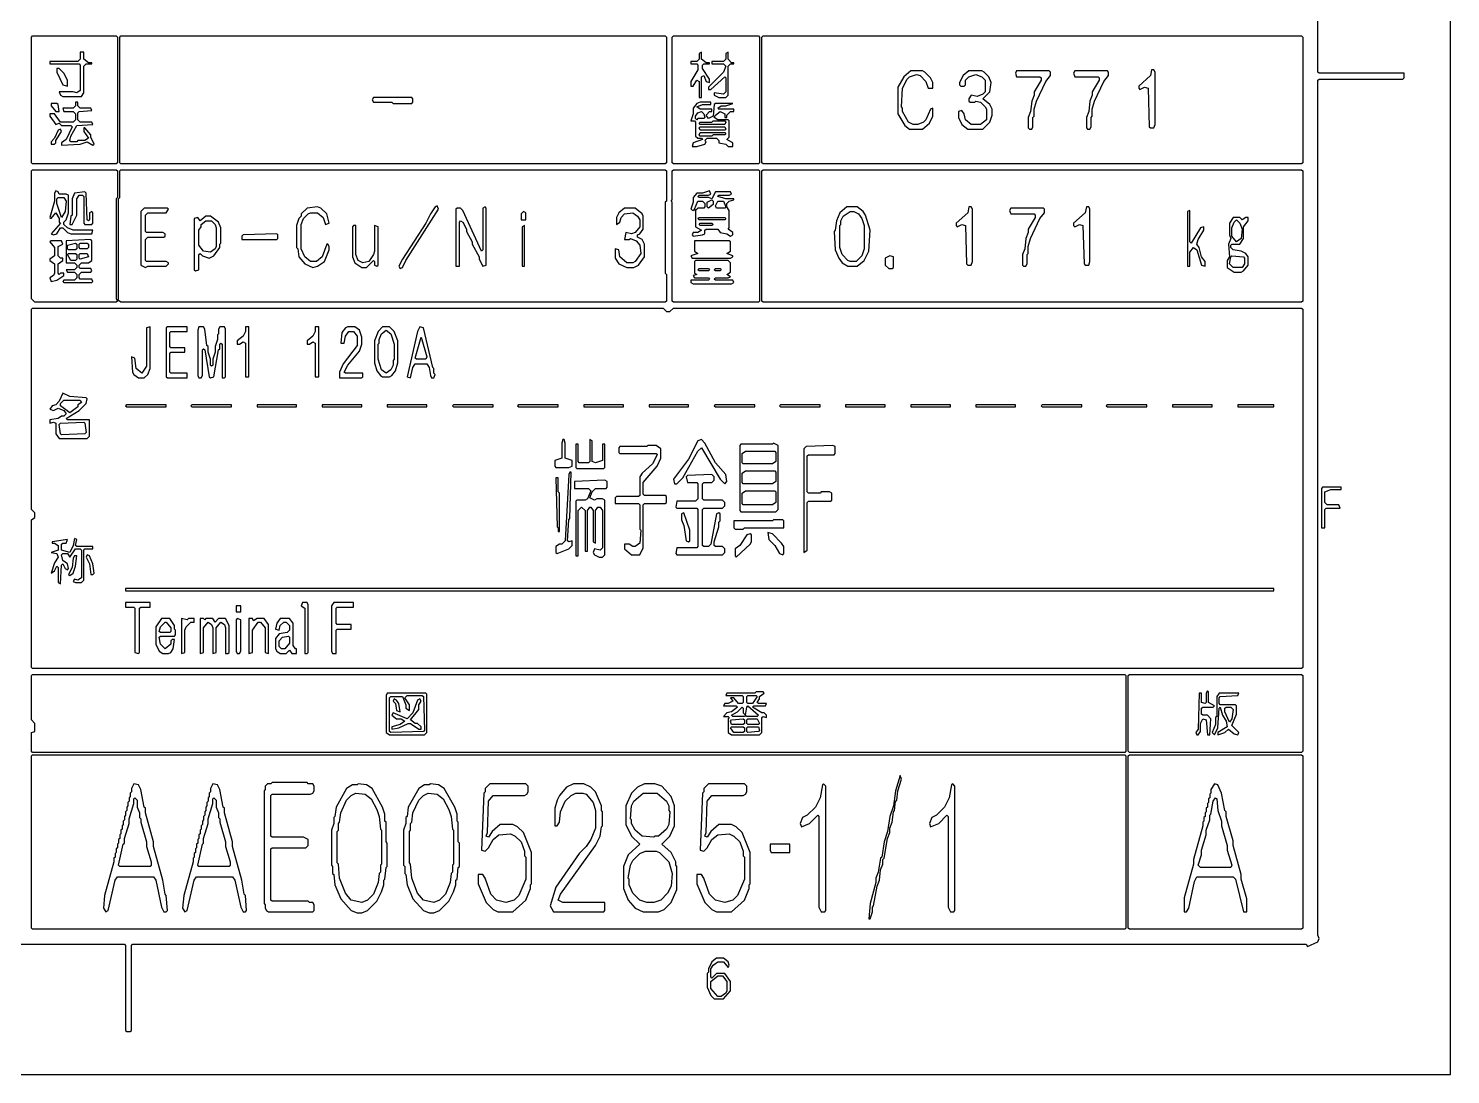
# Model space of a CAD drawing. Header units: millimetres. Extents: x 0 to 421, y 0 to 297.
# Drawn here: x 343 to 420.6, y 0 to 57.1 of the extents above; entities that cross this region are included whole.
import ezdxf

# ---------------------------------------------------------------- set-up
doc = ezdxf.new("R2010")
doc.units = ezdxf.units.MM
doc.layers.add('PAGE', color=8, linetype='Continuous')
doc.layers.add('PDF_TRACE', color=7, linetype='Continuous')

msp = doc.modelspace()

# ---------------------------------------------------------------- linework, layer by layer
at = {"layer": 'PAGE'}
msp.add_lwpolyline([(0, 0), (420.624, 0), (420.624, 296.672), (0, 296.672)], close=True, dxfattribs=at)
at = {"layer": 'PDF_TRACE'}
msp.add_lwpolyline([(320.484, 7.112), (348.234, 7.112), (348.297, 7.049), (348.297, 2.413), (348.361, 2.35), (348.551, 2.35), (348.615, 2.413), (348.615, 7.049), (348.678, 7.112), (412.75, 7.112), (412.813, 6.985), (413.385, 7.239), (413.448, 7.43), (413.385, 7.62), (413.385, 54.293), (413.448, 54.356), (418.02, 54.356), (418.084, 54.42), (418.084, 54.674), (413.448, 54.674), (413.385, 54.737), (413.385, 101.346)], dxfattribs=at)
for points in [[(343.217, 56.706), (347.789, 56.706), (347.853, 56.642), (347.853, 49.784), (347.789, 49.721), (343.217, 49.721), (343.154, 49.784), (343.154, 56.642)], [(347.98, 56.642), (348.043, 56.706), (377.761, 56.706), (377.825, 56.642), (377.825, 49.784), (377.761, 49.721), (348.043, 49.721), (347.98, 49.784)], [(378.206, 56.706), (382.841, 56.706), (382.905, 56.642), (382.905, 49.784), (382.841, 49.721), (378.206, 49.721), (378.142, 49.784), (378.142, 56.642)], [(383.032, 56.642), (383.095, 56.706), (412.496, 56.706), (412.559, 56.642), (412.559, 49.784), (412.496, 49.721), (383.095, 49.721), (383.032, 49.784)], [(346.011, 55.817), (345.821, 55.817), (345.821, 55.436), (345.694, 55.309), (344.17, 55.309), (344.17, 55.182), (345.757, 55.182), (345.821, 55.118), (345.821, 53.721), (345.63, 53.594), (345.44, 53.658), (344.678, 53.658), (344.741, 53.467), (344.868, 53.404), (345.884, 53.404), (346.011, 53.594), (346.011, 55.055), (346.138, 55.182), (346.456, 55.182), (346.456, 55.245), (346.265, 55.245), (346.011, 55.436)], [(379.73, 55.817), (379.603, 55.753), (379.603, 55.436), (379.476, 55.309), (379.158, 55.309), (379.158, 55.182), (379.476, 55.182), (379.539, 55.118), (379.539, 54.864), (379.158, 54.229), (379.158, 53.975), (379.285, 53.975), (379.476, 54.293), (379.603, 54.229), (379.603, 53.34), (379.73, 53.34), (379.73, 54.483), (379.857, 54.547), (379.984, 54.229), (380.174, 54.166), (380.174, 54.356), (379.793, 54.928), (379.793, 55.118), (379.857, 55.182), (380.174, 55.182), (380.174, 55.245), (379.984, 55.245), (379.73, 55.436)], [(381.19, 55.817), (381.063, 55.753), (381.063, 55.436), (380.936, 55.309), (380.301, 55.309), (380.301, 55.182), (380.936, 55.182), (381.063, 55.055), (380.936, 54.737), (380.111, 53.912), (380.111, 53.785), (380.238, 53.785), (381, 54.483), (381.063, 54.42), (381.063, 53.658), (380.936, 53.531), (380.428, 53.594), (380.428, 53.467), (380.682, 53.34), (381.063, 53.34), (381.19, 53.467), (381.19, 55.055), (381.317, 55.182), (381.508, 55.182), (381.508, 55.245), (381.381, 55.245), (381.19, 55.436)], [(344.551, 54.928), (344.551, 54.737), (344.868, 54.039), (345.122, 53.975), (345.122, 54.293), (344.932, 54.674), (344.678, 54.928)], [(391.16, 54.801), (390.779, 54.483), (390.461, 53.912), (390.461, 52.451), (390.842, 51.816), (391.096, 51.626), (391.795, 51.626), (392.176, 51.943), (392.366, 52.324), (392.366, 52.769), (392.239, 52.705), (391.985, 52.134), (391.858, 52.007), (391.541, 51.88), (391.287, 51.88), (391.033, 52.007), (390.715, 52.578), (390.715, 52.769), (390.652, 52.832), (390.715, 53.848), (390.969, 54.356), (391.096, 54.483), (391.477, 54.61), (391.668, 54.547), (391.985, 54.229), (392.112, 53.848), (392.366, 53.848), (392.366, 54.166), (392.239, 54.42), (391.922, 54.737), (391.795, 54.801)], [(394.335, 54.801), (394.017, 54.547), (393.827, 54.166), (393.827, 54.039), (393.89, 53.975), (394.081, 53.975), (394.144, 54.039), (394.144, 54.293), (394.335, 54.483), (394.716, 54.61), (395.033, 54.483), (395.224, 54.293), (395.224, 53.658), (395.097, 53.531), (394.779, 53.404), (394.462, 53.467), (394.335, 53.277), (394.335, 53.15), (394.398, 53.086), (394.652, 53.086), (394.716, 53.15), (394.97, 53.086), (395.224, 52.832), (395.287, 52.705), (395.287, 52.134), (394.97, 51.88), (394.462, 51.88), (394.144, 52.134), (394.081, 52.451), (393.954, 52.642), (393.763, 52.578), (393.763, 52.261), (393.954, 51.88), (394.271, 51.626), (395.097, 51.626), (395.478, 52.007), (395.605, 52.388), (395.605, 52.705), (395.478, 52.959), (395.097, 53.277), (395.478, 53.658), (395.541, 54.166), (395.414, 54.483), (395.16, 54.737), (395.033, 54.801)], [(398.716, 54.801), (396.938, 54.801), (396.875, 54.674), (396.938, 54.483), (398.208, 54.483), (398.272, 54.42), (398.272, 54.293), (397.891, 53.658), (397.891, 53.467), (397.764, 53.15), (397.7, 52.578), (397.573, 52.261), (397.573, 51.689), (397.637, 51.626), (397.764, 51.626), (397.827, 51.753), (397.827, 52.261), (397.891, 52.324), (397.891, 52.705), (398.018, 53.15), (398.526, 54.229), (398.78, 54.547), (398.78, 54.737)], [(401.891, 54.801), (400.113, 54.801), (400.05, 54.674), (400.113, 54.483), (401.383, 54.483), (401.447, 54.42), (401.447, 54.293), (401.066, 53.658), (401.066, 53.467), (400.939, 53.15), (400.875, 52.578), (400.748, 52.261), (400.748, 51.689), (400.812, 51.626), (400.939, 51.626), (401.002, 51.753), (401.002, 52.261), (401.066, 52.324), (401.066, 52.705), (401.193, 53.15), (401.701, 54.229), (401.955, 54.547), (401.955, 54.737)], [(404.304, 54.864), (404.241, 54.547), (403.606, 53.975), (403.606, 53.848), (403.669, 53.785), (403.923, 53.912), (404.114, 53.848), (404.177, 51.753), (404.241, 51.689), (404.431, 51.689), (404.495, 51.88), (404.495, 54.737), (404.431, 54.864)], [(344.17, 52.451), (344.17, 52.324), (344.487, 51.88), (344.678, 51.943), (344.805, 51.816), (345.313, 51.816), (345.376, 51.753), (345.059, 51.054), (344.805, 50.864), (344.805, 50.737), (345.821, 50.8), (346.202, 50.927), (346.519, 50.737), (346.583, 50.8), (346.392, 51.181), (346.392, 51.308), (346.075, 51.689), (346.011, 51.689), (346.011, 51.499), (346.265, 51.118), (346.075, 50.991), (345.694, 50.991), (345.63, 50.927), (345.313, 50.927), (345.249, 50.991), (345.313, 51.245), (345.63, 51.816), (346.519, 51.88), (346.456, 52.007), (345.821, 52.007), (345.694, 52.134), (345.694, 52.515), (345.757, 52.578), (346.456, 52.642), (346.392, 52.769), (345.821, 52.769), (345.694, 52.896), (345.694, 53.086), (345.567, 53.086), (345.567, 52.896), (345.44, 52.769), (344.868, 52.769), (344.932, 52.578), (345.44, 52.578), (345.567, 52.451), (345.567, 52.134), (345.44, 52.007), (344.741, 52.007), (344.424, 52.451)], [(344.233, 53.023), (344.233, 52.896), (344.487, 52.578), (344.678, 52.578), (344.614, 52.959), (344.551, 53.023)], [(361.759, 53.213), (361.823, 53.086), (362.839, 53.086), (362.902, 53.023), (363.918, 53.023), (363.982, 53.086), (363.982, 53.277), (363.918, 53.34), (361.823, 53.34)], [(379.476, 53.023), (379.285, 52.769), (379.285, 52.451), (379.158, 52.07), (379.349, 52.07), (379.412, 52.007), (379.412, 51.245), (379.539, 51.118), (379.73, 51.118), (379.793, 51.054), (379.285, 50.864), (379.222, 50.673), (379.476, 50.673), (379.92, 50.8), (379.984, 50.927), (379.92, 50.991), (380.047, 51.118), (380.555, 51.118), (380.682, 50.991), (380.682, 50.864), (381.063, 50.8), (381.19, 50.673), (381.444, 50.673), (381.444, 50.864), (381.127, 51.054), (381.254, 51.181), (381.254, 52.07), (381.19, 52.134), (380.619, 52.134), (380.428, 52.261), (380.492, 52.388), (380.746, 52.578), (381, 52.451), (381, 52.261), (381.127, 52.261), (381.127, 52.388), (381.317, 52.578), (381.508, 52.578), (381.508, 52.705), (380.682, 52.705), (380.619, 52.769), (380.809, 52.896), (381.063, 52.896), (381.444, 53.023), (380.492, 53.023), (380.428, 52.959), (380.365, 52.324), (380.111, 52.197), (379.984, 52.388), (380.174, 52.578), (380.301, 52.578), (380.301, 52.705), (379.666, 52.705), (379.476, 52.832), (379.793, 52.959), (380.238, 52.959), (380.238, 53.086), (379.666, 53.086)], [(379.412, 52.197), (379.412, 52.324), (379.539, 52.515), (379.73, 52.578), (379.857, 52.451), (379.92, 52.261), (379.857, 52.197), (379.539, 52.197), (379.476, 52.134)], [(379.603, 51.943), (379.666, 52.007), (380.301, 52.007), (380.365, 52.07), (381, 52.07), (381.063, 52.007), (381, 51.88), (379.666, 51.88)], [(344.741, 51.626), (344.614, 51.562), (344.424, 51.118), (344.233, 50.927), (344.233, 50.8), (344.424, 50.8), (344.487, 50.864), (344.487, 50.991), (344.805, 51.499)], [(379.603, 51.689), (379.666, 51.753), (381, 51.753), (381.063, 51.626), (381, 51.562), (379.666, 51.562)], [(379.603, 51.308), (379.666, 51.435), (381, 51.435), (381.063, 51.372), (381, 51.308), (380.365, 51.308), (380.301, 51.245), (379.666, 51.245)], [(343.217, 49.403), (347.789, 49.403), (347.853, 49.34), (347.853, 47.879), (347.789, 47.816), (347.789, 42.355), (347.853, 42.228), (347.789, 42.164), (343.344, 42.164), (343.154, 42.355), (343.154, 49.34)], [(347.98, 49.34), (348.043, 49.403), (377.761, 49.403), (377.825, 49.34), (377.825, 47.689), (377.761, 47.625), (377.761, 43.752), (377.825, 43.688), (377.825, 42.228), (377.761, 42.164), (348.043, 42.164), (347.853, 42.291), (347.916, 42.355), (347.916, 47.816), (347.98, 47.879)], [(378.206, 49.403), (382.841, 49.403), (382.905, 49.34), (382.905, 42.228), (382.841, 42.164), (378.206, 42.164), (378.142, 42.228), (378.142, 47.625), (378.079, 47.689), (378.142, 47.752), (378.142, 49.34)], [(383.032, 49.34), (383.095, 49.403), (412.496, 49.403), (412.559, 49.34), (412.559, 42.228), (412.496, 42.164), (383.095, 42.164), (383.032, 42.228)], [(344.487, 48.26), (344.424, 48.133), (344.424, 47.689), (344.17, 46.8), (344.233, 46.736), (344.487, 47.054), (344.678, 46.736), (344.678, 46.546), (344.741, 46.482), (344.233, 45.911), (344.36, 45.847), (344.551, 45.911), (344.741, 46.228), (344.868, 46.228), (345.122, 45.974), (345.313, 45.911), (346.456, 45.911), (346.519, 46.101), (345.44, 46.101), (345.122, 46.228), (344.932, 46.419), (344.932, 46.546), (345.059, 46.673), (345.186, 47.054), (345.186, 48.006), (345.059, 48.07), (344.678, 48.07), (344.614, 48.197)], [(345.503, 48.133), (345.376, 47.816), (345.376, 46.927), (345.313, 46.863), (345.249, 46.419), (345.376, 46.419), (345.63, 46.927), (345.63, 47.816), (345.757, 48.006), (345.948, 48.006), (346.011, 47.943), (346.011, 46.482), (346.075, 46.419), (346.456, 46.419), (346.519, 46.482), (346.519, 47.054), (346.456, 47.117), (346.329, 47.054), (346.329, 46.673), (346.265, 46.609), (346.202, 46.673), (346.138, 48.133), (346.075, 48.197)], [(379.476, 48.133), (379.285, 47.879), (379.285, 47.625), (379.158, 47.244), (379.285, 47.181), (379.349, 47.244), (379.412, 47.181), (379.412, 46.292), (379.73, 46.101), (379.539, 45.974), (379.285, 45.974), (379.222, 45.847), (379.285, 45.784), (379.793, 45.847), (379.92, 45.911), (379.92, 46.101), (379.984, 46.165), (380.619, 46.165), (380.746, 45.974), (381.127, 45.911), (381.317, 45.784), (381.444, 45.847), (381.444, 45.974), (381.19, 46.165), (381.254, 46.228), (381.254, 47.181), (381.127, 47.371), (381.127, 47.562), (381.254, 47.689), (381.508, 47.752), (381.508, 47.816), (381.063, 47.816), (380.619, 47.943), (380.682, 48.006), (381.254, 48.006), (381.381, 48.07), (381.317, 48.197), (380.492, 48.197), (380.301, 47.816), (380.111, 47.879), (379.603, 47.879), (379.539, 47.943), (379.603, 48.006), (380.111, 48.006), (380.238, 48.07), (380.174, 48.26), (379.793, 48.133)], [(344.614, 47.879), (344.932, 47.879), (345.059, 47.689), (344.995, 47.117), (344.805, 46.8), (344.551, 47.562), (344.551, 47.816)], [(358.775, 47.371), (358.203, 47.308), (357.886, 46.99), (357.886, 46.863), (357.759, 46.736), (357.632, 46.355), (357.632, 45.149), (357.695, 45.085), (357.759, 44.641), (358.076, 44.26), (358.521, 44.069), (358.775, 44.133), (359.156, 44.387), (359.41, 45.022), (359.41, 45.212), (359.346, 45.339), (359.283, 45.339), (359.029, 44.641), (358.711, 44.387), (358.394, 44.387), (358.076, 44.641), (357.886, 45.085), (357.886, 46.419), (358.013, 46.736), (358.267, 46.99), (358.394, 47.054), (358.775, 47.054), (359.092, 46.8), (359.219, 46.419), (359.41, 46.482), (359.283, 46.99), (358.965, 47.308)], [(365.315, 47.435), (365.188, 47.371), (364.934, 46.99), (364.68, 46.482), (363.41, 44.514), (363.22, 44.133), (363.283, 44.006), (363.41, 44.069), (363.601, 44.45), (365.379, 47.244)], [(367.919, 47.371), (367.792, 47.308), (367.792, 45.022), (367.728, 44.958), (366.712, 47.181), (366.585, 47.308), (366.395, 47.308), (366.331, 47.244), (366.331, 44.133), (366.522, 44.133), (366.522, 46.546), (366.585, 46.609), (366.712, 46.546), (366.903, 46.165), (366.903, 46.038), (367.22, 45.466), (367.22, 45.339), (367.601, 44.641), (367.601, 44.514), (367.792, 44.133), (367.982, 44.196), (367.982, 47.308)], [(379.349, 47.244), (379.539, 47.689), (379.793, 47.689), (379.92, 47.562), (379.92, 47.371), (379.857, 47.308), (379.539, 47.308), (379.412, 47.181)], [(380.301, 47.752), (380.365, 47.689), (380.365, 47.498), (380.111, 47.308), (380.047, 47.371), (380.047, 47.625)], [(380.492, 47.435), (380.619, 47.689), (380.936, 47.689), (381.063, 47.371), (381, 47.308), (380.555, 47.308)], [(387.667, 47.371), (387.286, 47.054), (387.096, 46.609), (387.032, 46.101), (386.969, 46.038), (387.032, 45.022), (387.223, 44.577), (387.413, 44.323), (387.731, 44.133), (388.239, 44.133), (388.62, 44.45), (388.874, 44.958), (388.937, 46.101), (388.683, 46.927), (388.556, 47.117), (388.239, 47.371)], [(394.335, 47.371), (394.271, 47.054), (393.636, 46.482), (393.636, 46.355), (393.7, 46.292), (393.954, 46.419), (394.144, 46.355), (394.208, 44.26), (394.271, 44.196), (394.462, 44.196), (394.525, 44.387), (394.525, 47.244), (394.462, 47.371)], [(400.748, 47.371), (400.685, 47.054), (400.05, 46.482), (400.05, 46.355), (400.113, 46.292), (400.367, 46.419), (400.558, 46.355), (400.621, 44.26), (400.685, 44.196), (400.875, 44.196), (400.939, 44.387), (400.939, 47.244), (400.875, 47.371)], [(349.313, 47.308), (349.123, 47.117), (349.123, 44.196), (349.377, 44.069), (349.504, 44.133), (350.52, 44.133), (350.647, 44.26), (350.647, 44.323), (350.52, 44.387), (349.44, 44.387), (349.377, 44.45), (349.377, 45.593), (349.504, 45.72), (350.393, 45.72), (350.456, 45.784), (350.456, 45.911), (350.329, 45.974), (349.44, 45.974), (349.377, 46.038), (349.377, 46.927), (349.504, 47.054), (350.52, 47.054), (350.647, 47.244), (350.583, 47.308)], [(352.933, 46.863), (352.679, 46.863), (352.361, 46.609), (352.234, 46.8), (352.044, 46.736), (352.044, 43.942), (352.107, 43.879), (352.298, 43.942), (352.298, 44.768), (352.361, 44.831), (352.488, 44.704), (352.869, 44.577), (353.123, 44.704), (353.441, 45.149), (353.441, 45.339), (353.504, 45.403), (353.504, 46.228), (353.377, 46.546)], [(352.679, 46.609), (352.996, 46.609), (353.187, 46.419), (353.25, 46.228), (353.25, 45.212), (353.187, 45.085), (352.933, 44.895), (352.552, 44.958), (352.298, 45.276), (352.298, 46.101), (352.425, 46.292), (352.425, 46.419)], [(370.014, 47.117), (369.887, 46.99), (369.887, 46.673), (370.141, 46.673), (370.141, 47.054)], [(375.539, 47.308), (375.221, 47.054), (375.094, 46.8), (375.094, 46.419), (375.285, 46.546), (375.348, 46.8), (375.539, 46.99), (375.983, 47.054), (376.237, 46.863), (376.364, 46.673), (376.364, 46.292), (376.11, 45.974), (375.92, 45.911), (375.602, 45.974), (375.539, 45.593), (375.793, 45.593), (375.856, 45.657), (376.174, 45.53), (376.364, 45.276), (376.428, 44.831), (376.11, 44.387), (375.983, 44.323), (375.666, 44.323), (375.285, 44.641), (375.221, 45.022), (375.031, 45.085), (375.031, 44.577), (375.221, 44.26), (375.666, 44.069), (376.047, 44.069), (376.301, 44.196), (376.618, 44.641), (376.618, 45.339), (376.491, 45.593), (376.237, 45.72), (376.237, 45.847), (376.364, 45.911), (376.555, 46.165), (376.555, 46.863), (376.491, 46.99), (376.11, 47.308)], [(379.539, 46.736), (379.603, 46.8), (381, 46.8), (381.063, 46.736), (381, 46.673), (379.603, 46.673)], [(387.858, 47.117), (388.048, 47.117), (388.302, 46.99), (388.493, 46.736), (388.62, 46.355), (388.62, 45.085), (388.493, 44.704), (388.175, 44.387), (387.858, 44.387), (387.731, 44.45), (387.413, 44.768), (387.286, 45.149), (387.286, 46.355), (387.35, 46.419), (387.35, 46.609), (387.477, 46.863)], [(398.399, 47.308), (396.621, 47.308), (396.557, 47.181), (396.621, 46.99), (397.891, 46.99), (397.954, 46.927), (397.954, 46.8), (397.573, 46.165), (397.573, 45.974), (397.446, 45.657), (397.383, 45.085), (397.256, 44.768), (397.256, 44.196), (397.319, 44.133), (397.446, 44.133), (397.51, 44.26), (397.51, 44.768), (397.573, 44.831), (397.573, 45.212), (397.7, 45.657), (398.208, 46.736), (398.462, 47.054), (398.462, 47.244)], [(406.273, 47.117), (406.273, 44.133), (406.4, 44.133), (406.4, 44.895), (406.59, 45.149), (406.781, 45.022), (407.035, 44.196), (407.225, 44.133), (407.225, 44.387), (407.035, 44.641), (406.908, 45.149), (406.781, 45.339), (406.844, 45.593), (407.162, 46.101), (407.162, 46.292), (406.971, 46.228), (406.463, 45.403), (406.4, 45.466), (406.4, 47.181)], [(408.749, 46.8), (408.559, 46.482), (408.559, 45.847), (408.622, 45.657), (408.495, 45.339), (408.559, 44.641), (408.432, 44.45), (408.432, 44.069), (408.813, 43.815), (409.194, 43.815), (409.321, 43.879), (409.575, 44.196), (409.575, 44.641), (409.448, 44.831), (409.194, 44.958), (408.749, 45.022), (408.622, 45.149), (408.622, 45.276), (408.686, 45.339), (409.13, 45.339), (409.321, 45.657), (409.321, 46.292), (409.575, 46.609), (409.575, 46.8), (409.448, 46.8), (409.257, 46.673), (409.13, 46.8)], [(408.94, 46.673), (409.13, 46.482), (409.257, 46.165), (409.194, 45.657), (408.94, 45.466), (408.686, 45.784), (408.686, 46.228), (408.813, 46.546)], [(356.616, 45.847), (356.552, 45.911), (354.711, 45.847), (354.647, 45.784), (354.647, 45.593), (356.552, 45.593), (356.616, 45.657)], [(360.743, 46.355), (360.68, 46.292), (360.68, 44.641), (360.807, 44.323), (361.188, 44.069), (361.442, 44.069), (361.823, 44.45), (361.886, 44.387), (361.886, 44.196), (362.013, 44.133), (362.077, 44.196), (362.077, 46.292), (361.886, 46.355), (361.886, 44.958), (361.823, 44.768), (361.569, 44.387), (361.251, 44.323), (360.997, 44.45), (360.87, 44.768), (360.87, 46.355)], [(370.078, 46.355), (369.951, 46.292), (369.951, 44.133), (370.078, 44.133)], [(379.603, 46.419), (379.666, 46.482), (380.301, 46.482), (380.365, 46.419), (380.301, 46.355), (379.666, 46.355)], [(344.805, 45.53), (344.233, 45.53), (344.17, 45.466), (344.424, 45.149), (344.424, 44.704), (344.17, 44.514), (344.17, 44.45), (344.424, 44.26), (344.424, 43.752), (344.36, 43.625), (344.17, 43.498), (344.233, 43.307), (344.551, 43.371), (344.932, 43.625), (344.932, 43.752), (344.741, 43.752), (344.678, 43.688), (344.614, 43.752), (344.614, 44.26), (344.868, 44.45), (344.868, 44.577), (344.741, 44.577), (344.614, 44.704), (344.614, 45.212), (344.868, 45.339)], [(346.392, 45.593), (345.059, 45.53), (345.059, 44.323), (345.503, 44.323), (345.63, 44.196), (345.63, 44.069), (345.503, 43.942), (345.059, 43.942), (345.122, 43.815), (345.503, 43.815), (345.63, 43.688), (345.63, 43.498), (345.503, 43.371), (344.932, 43.371), (344.868, 43.307), (344.932, 43.244), (346.456, 43.244), (346.519, 43.307), (346.456, 43.434), (345.821, 43.434), (345.757, 43.498), (345.757, 43.688), (345.884, 43.815), (346.392, 43.815), (346.456, 43.879), (346.392, 44.006), (345.821, 44.006), (345.757, 44.069), (345.757, 44.196), (345.884, 44.323), (346.265, 44.323), (346.456, 44.45), (346.456, 45.53)], [(345.122, 45.276), (345.567, 45.403), (345.63, 45.339), (345.63, 45.085), (345.567, 45.022), (345.186, 45.022), (345.122, 45.085)], [(345.757, 45.339), (345.821, 45.403), (346.202, 45.403), (346.265, 45.339), (346.265, 45.149), (346.202, 45.085), (345.821, 45.085), (345.757, 45.149)], [(379.158, 44.704), (379.222, 44.577), (381.317, 44.577), (381.444, 44.641), (381.444, 44.704), (381.127, 44.831), (381.317, 44.958), (381.317, 45.466), (381.254, 45.53), (379.349, 45.53), (379.349, 44.958), (379.539, 44.831)], [(345.122, 44.768), (345.186, 44.831), (345.567, 44.831), (345.63, 44.768), (345.63, 44.514), (345.567, 44.45), (345.313, 44.45)], [(345.757, 44.768), (345.821, 44.831), (346.202, 44.831), (346.265, 44.641), (345.821, 44.514), (345.757, 44.577)], [(379.349, 44.387), (379.349, 43.752), (379.476, 43.688), (379.285, 43.625), (379.349, 43.498), (380.111, 43.498), (380.174, 43.434), (380.111, 43.371), (379.158, 43.371), (379.158, 43.244), (379.285, 43.18), (381.381, 43.18), (381.508, 43.244), (381.444, 43.371), (380.492, 43.371), (380.428, 43.434), (380.492, 43.498), (381.19, 43.498), (381.317, 43.561), (381.127, 43.688), (381.317, 43.815), (381.317, 44.323), (381.19, 44.45), (379.412, 44.45)], [(390.017, 44.704), (389.763, 44.577), (389.763, 44.196), (389.953, 44.006), (390.144, 44.006), (390.207, 44.069), (390.207, 44.641)], [(408.622, 44.641), (408.686, 44.704), (409.321, 44.641), (409.384, 44.577), (409.384, 44.26), (409.257, 44.069), (408.749, 44.069), (408.559, 44.26)], [(379.539, 43.942), (379.603, 44.006), (380.111, 44.006), (380.174, 43.942), (380.111, 43.879), (379.603, 43.879)], [(380.428, 43.942), (380.492, 44.006), (380.746, 44.006), (380.809, 43.942), (380.746, 43.879), (380.492, 43.879)], [(343.154, 41.783), (343.217, 41.847), (377.634, 41.847), (377.825, 41.656), (378.015, 41.656), (378.206, 41.847), (412.496, 41.847), (412.559, 41.783), (412.559, 22.225), (412.496, 22.162), (343.217, 22.162), (343.154, 22.225), (343.154, 30.29), (343.344, 30.417), (343.344, 30.671), (343.154, 30.861)], [(349.631, 40.831), (349.44, 40.767), (349.44, 38.672), (349.186, 38.291), (348.869, 38.545), (348.805, 39.116), (348.615, 39.18), (348.678, 38.354), (348.742, 38.227), (348.996, 38.037), (349.313, 38.037), (349.504, 38.227), (349.631, 38.545)], [(350.583, 40.831), (350.52, 40.767), (350.52, 38.1), (350.583, 38.037), (351.663, 38.037), (351.663, 38.291), (350.774, 38.291), (350.71, 38.354), (350.71, 39.37), (350.774, 39.434), (351.536, 39.434), (351.536, 39.688), (350.774, 39.688), (350.71, 39.751), (350.71, 40.513), (350.774, 40.577), (351.663, 40.577), (351.663, 40.831)], [(352.298, 40.831), (352.234, 40.64), (352.234, 38.164), (352.298, 38.037), (352.425, 38.037), (352.488, 38.164), (352.488, 39.561), (352.552, 39.624), (352.615, 39.561), (352.869, 38.1), (352.933, 38.037), (353.123, 38.1), (353.377, 39.561), (353.441, 39.624), (353.441, 39.878), (353.504, 39.942), (353.568, 39.878), (353.568, 38.037), (353.695, 38.037), (353.758, 38.1), (353.758, 40.704), (353.695, 40.831), (353.441, 40.831), (353.377, 40.704), (353.377, 40.45), (353.314, 40.386), (353.314, 40.132), (353.187, 39.751), (353.187, 39.434), (353.06, 39.053), (353.06, 38.735), (352.996, 38.672), (352.933, 38.735), (352.933, 39.053), (352.806, 39.434), (352.806, 39.751), (352.742, 39.815), (352.615, 40.704), (352.552, 40.831)], [(354.838, 40.831), (354.838, 40.577), (354.711, 40.323), (354.393, 40.069), (354.393, 39.878), (354.52, 39.878), (354.711, 40.005), (354.838, 39.942), (354.838, 38.1), (355.028, 38.1), (355.028, 40.831)], [(358.648, 40.831), (358.648, 40.577), (358.521, 40.323), (358.203, 40.069), (358.203, 39.878), (358.33, 39.878), (358.521, 40.005), (358.648, 39.942), (358.648, 38.1), (358.838, 38.1), (358.838, 40.831)], [(360.426, 40.831), (360.299, 40.767), (360.108, 40.513), (360.045, 39.942), (360.235, 39.942), (360.299, 40.323), (360.489, 40.577), (360.743, 40.577), (360.934, 40.323), (360.934, 39.815), (360.172, 38.799), (359.981, 38.354), (359.981, 38.037), (361.188, 38.037), (361.251, 38.1), (361.251, 38.291), (360.299, 38.291), (360.235, 38.354), (360.426, 38.735), (361.061, 39.497), (361.188, 39.878), (361.188, 40.259), (361.061, 40.64), (360.807, 40.831)], [(362.331, 40.831), (362.077, 40.577), (361.886, 40.069), (361.886, 38.862), (362.013, 38.418), (362.204, 38.164), (362.331, 38.1), (362.712, 38.1), (362.839, 38.164), (363.029, 38.418), (363.156, 38.862), (363.156, 40.069), (362.966, 40.577), (362.712, 40.831)], [(362.521, 40.64), (362.775, 40.45), (362.966, 39.878), (362.966, 39.053), (362.902, 38.989), (362.902, 38.735), (362.775, 38.481), (362.521, 38.291), (362.267, 38.481), (362.077, 39.053), (362.077, 39.878), (362.14, 39.942), (362.14, 40.132), (362.267, 40.45)], [(364.363, 40.831), (364.236, 40.577), (363.664, 38.1), (363.855, 38.037), (363.982, 38.608), (364.109, 38.799), (364.744, 38.799), (364.871, 38.608), (364.934, 38.164), (364.998, 38.037), (365.125, 38.037), (365.188, 38.227), (365.125, 38.291), (365.125, 38.545), (365.061, 38.608), (364.553, 40.767)], [(364.426, 40.259), (364.744, 39.18), (364.68, 39.053), (364.172, 39.053), (364.109, 39.116)], [(344.868, 37.211), (344.678, 36.767), (344.487, 36.576), (344.297, 36.513), (344.17, 36.322), (344.36, 36.259), (344.614, 36.386), (344.932, 36.259), (345.059, 36.068), (344.932, 35.941), (344.805, 35.941), (344.614, 35.814), (344.17, 35.751), (344.17, 35.56), (344.36, 35.624), (344.487, 35.56), (344.487, 34.989), (344.678, 34.735), (346.202, 34.735), (346.329, 34.862), (346.329, 35.751), (345.122, 35.751), (345.059, 35.814), (345.757, 36.259), (346.138, 36.64), (346.202, 36.894), (346.138, 36.957), (345.249, 37.021)], [(344.741, 36.513), (344.741, 36.64), (344.932, 36.83), (345.821, 36.83), (345.884, 36.703), (345.694, 36.576), (345.694, 36.449), (345.249, 36.132)], [(348.297, 36.513), (348.361, 36.449), (350.52, 36.449), (350.52, 36.576), (348.361, 36.576)], [(351.853, 36.513), (351.917, 36.449), (354.076, 36.449), (354.076, 36.576), (351.917, 36.576)], [(355.473, 36.576), (355.473, 36.449), (357.632, 36.449), (357.632, 36.576)], [(359.029, 36.576), (359.029, 36.449), (361.188, 36.449), (361.188, 36.576)], [(362.585, 36.576), (362.585, 36.449), (364.744, 36.449), (364.744, 36.576)], [(366.141, 36.513), (366.204, 36.449), (368.363, 36.449), (368.363, 36.576), (366.204, 36.576)], [(369.697, 36.513), (369.76, 36.449), (371.919, 36.449), (371.919, 36.576), (369.76, 36.576)], [(373.316, 36.576), (373.316, 36.449), (375.475, 36.449), (375.475, 36.576)], [(376.872, 36.576), (376.872, 36.449), (379.031, 36.449), (379.031, 36.576)], [(380.428, 36.513), (380.492, 36.449), (382.651, 36.449), (382.651, 36.576), (380.492, 36.576)], [(383.984, 36.513), (384.048, 36.449), (386.207, 36.449), (386.207, 36.576), (384.048, 36.576)], [(387.604, 36.576), (387.604, 36.449), (389.763, 36.449), (389.763, 36.576)], [(391.16, 36.576), (391.16, 36.449), (393.319, 36.449), (393.319, 36.576)], [(394.716, 36.576), (394.716, 36.449), (396.875, 36.449), (396.875, 36.576)], [(398.272, 36.513), (398.335, 36.449), (400.494, 36.449), (400.494, 36.576), (398.335, 36.576)], [(401.828, 36.513), (401.891, 36.449), (404.05, 36.449), (404.05, 36.576), (401.891, 36.576)], [(405.447, 36.576), (405.447, 36.449), (407.606, 36.449), (407.606, 36.576)], [(409.003, 36.576), (409.003, 36.449), (410.972, 36.449), (410.972, 36.576)], [(344.678, 35.497), (344.741, 35.56), (346.011, 35.624), (346.075, 35.56), (346.138, 35.052), (346.075, 34.989), (344.805, 34.925), (344.741, 34.989)], [(372.237, 34.671), (372.173, 34.671), (372.11, 34.481), (372.11, 33.655), (371.729, 33.528), (371.729, 33.211), (371.792, 33.147), (372.491, 33.147), (372.681, 33.211), (372.681, 33.528), (372.3, 33.655), (372.3, 34.481)], [(372.872, 34.417), (372.872, 33.147), (372.935, 33.084), (374.396, 33.084), (374.459, 33.147), (374.459, 34.417), (374.332, 34.417), (374.332, 33.528), (373.951, 33.401), (373.761, 33.465), (373.761, 34.608), (373.634, 34.671), (373.634, 33.465), (373.57, 33.401), (373.062, 33.401), (372.999, 33.465), (372.999, 34.417)], [(377.253, 34.354), (376.809, 34.354), (376.745, 34.29), (375.285, 34.29), (375.221, 34.227), (375.221, 33.973), (375.285, 33.909), (377.253, 33.909), (377.317, 33.846), (377.063, 33.338), (376.491, 32.83), (376.364, 32.639), (376.364, 31.623), (376.301, 31.56), (375.094, 31.56), (375.031, 31.496), (375.031, 31.179), (376.301, 31.179), (376.364, 31.115), (376.364, 29.782), (376.428, 29.718), (376.364, 29.02), (376.11, 28.829), (375.983, 28.829), (375.793, 28.956), (375.539, 28.956), (375.539, 28.702), (375.92, 28.385), (376.364, 28.385), (376.555, 28.766), (376.555, 31.115), (376.618, 31.179), (377.761, 31.179), (377.825, 31.242), (377.825, 31.56), (377.761, 31.623), (376.618, 31.623), (376.555, 31.687), (376.555, 32.322), (377.317, 33.211), (377.507, 33.655), (377.507, 34.163)], [(378.206, 32.512), (378.269, 32.258), (378.396, 32.258), (378.714, 32.576), (379.539, 34.036), (379.73, 34.227), (380.746, 32.512), (381, 32.258), (381.127, 32.385), (381.063, 32.766), (380.492, 33.401), (379.92, 34.481), (379.73, 34.671), (379.539, 34.608), (379.031, 33.592)], [(383.667, 34.481), (383.603, 34.417), (381.889, 34.417), (381.825, 34.354), (381.825, 30.798), (381.889, 30.734), (383.794, 30.734), (383.921, 30.861), (383.921, 34.354)], [(386.905, 34.354), (385.445, 34.29), (385.318, 34.163), (385.318, 28.512), (385.508, 28.639), (385.508, 31.242), (385.572, 31.306), (386.778, 31.306), (386.842, 31.369), (386.842, 31.75), (386.715, 31.814), (386.27, 31.814), (386.207, 31.75), (385.572, 31.75), (385.508, 31.814), (385.508, 33.782), (385.572, 33.846), (386.969, 33.846), (387.032, 33.909), (387.032, 34.29)], [(381.952, 33.909), (382.143, 34.036), (383.73, 34.036), (383.794, 33.973), (383.794, 33.465), (383.603, 33.338), (382.016, 33.338), (381.952, 33.401)], [(372.618, 32.893), (372.554, 32.893), (372.491, 32.766), (372.3, 29.147), (372.11, 28.956), (371.983, 28.956), (371.792, 28.829), (371.792, 28.512), (371.856, 28.448), (372.491, 28.702), (372.681, 28.893), (372.681, 29.147), (372.491, 29.083), (372.427, 29.147), (372.491, 30.29), (372.554, 30.353)], [(378.968, 32.703), (378.904, 32.639), (378.968, 32.322), (379.476, 32.322), (379.539, 32.258), (379.539, 31.433), (379.412, 31.306), (378.396, 31.306), (378.333, 30.988), (378.396, 30.925), (379.476, 30.925), (379.539, 30.861), (379.539, 28.829), (379.476, 28.766), (378.396, 28.766), (378.333, 28.448), (378.396, 28.385), (380.873, 28.385), (381, 28.512), (381, 28.702), (380.873, 28.829), (380.492, 28.829), (380.428, 28.893), (380.428, 29.083), (380.682, 29.909), (380.682, 30.163), (380.746, 30.226), (380.746, 30.607), (380.682, 30.671), (380.555, 30.607), (380.238, 28.956), (380.111, 28.829), (379.857, 28.829), (379.793, 28.893), (379.793, 30.861), (379.857, 30.925), (380.873, 30.925), (381, 31.052), (381, 31.242), (380.873, 31.369), (379.857, 31.369), (379.793, 31.433), (379.793, 32.258), (379.857, 32.322), (380.301, 32.322), (380.428, 32.449), (380.428, 32.639), (380.301, 32.766)], [(381.952, 32.83), (382.143, 32.957), (383.73, 32.957), (383.794, 32.893), (383.794, 32.385), (383.603, 32.258), (382.016, 32.258), (381.952, 32.322)], [(371.792, 32.576), (371.856, 29.909), (371.919, 29.845), (371.919, 29.655), (371.983, 29.655), (371.983, 31.75), (371.919, 31.814), (371.919, 32.576)], [(374.459, 32.449), (372.808, 32.385), (372.808, 32.004), (373.57, 32.004), (373.697, 31.877), (373.507, 31.433), (373.38, 31.369), (372.935, 31.369), (372.872, 31.306), (372.872, 28.321), (372.999, 28.321), (372.999, 30.798), (373.189, 30.988), (373.38, 30.798), (373.38, 28.575), (373.507, 28.575), (373.507, 30.798), (373.634, 30.988), (373.697, 30.988), (373.824, 30.798), (373.824, 29.083), (373.951, 29.02), (373.951, 30.798), (374.078, 30.988), (374.205, 30.988), (374.332, 30.798), (374.332, 28.766), (374.205, 28.639), (373.888, 28.702), (373.824, 28.512), (373.888, 28.385), (374.142, 28.258), (374.332, 28.258), (374.459, 28.385), (374.459, 31.369), (374.332, 31.433), (374.015, 31.433), (373.888, 31.369), (373.634, 31.496), (373.761, 31.814), (373.951, 32.004), (374.523, 32.004), (374.586, 32.068), (374.586, 32.385)], [(381.952, 31.75), (382.143, 31.877), (383.73, 31.877), (383.794, 31.814), (383.794, 31.242), (383.603, 31.115), (382.016, 31.115), (381.952, 31.179)], [(414.655, 32.068), (413.639, 32.068), (413.575, 32.004), (413.575, 29.845), (413.766, 29.845), (413.766, 30.861), (413.829, 30.925), (414.591, 30.925), (414.528, 31.115), (413.893, 31.115), (413.766, 31.242), (413.766, 31.814), (414.083, 31.941), (414.655, 31.941)], [(378.65, 30.607), (378.65, 30.29), (378.777, 29.972), (378.904, 29.147), (379.031, 29.083), (379.095, 29.147), (379.095, 29.718), (378.777, 30.671)], [(384.238, 30.226), (384.175, 30.29), (383.667, 30.29), (383.603, 30.226), (381.508, 30.226), (381.508, 29.845), (381.571, 29.782), (382.016, 29.782), (382.079, 29.845), (384.238, 29.845)], [(382.397, 29.528), (382.206, 29.464), (381.825, 28.893), (381.571, 28.702), (381.571, 28.321), (381.635, 28.258), (382.397, 28.956), (382.46, 29.083), (382.46, 29.464)], [(383.349, 29.591), (383.413, 29.21), (383.73, 28.893), (383.984, 28.448), (384.175, 28.385), (384.238, 28.448), (384.238, 28.829), (384.111, 29.02), (383.603, 29.528)], [(346.519, 28.829), (345.63, 28.829), (345.567, 28.893), (345.63, 29.21), (345.503, 29.274), (345.44, 28.893), (345.249, 28.512), (344.805, 28.639), (344.805, 28.956), (344.868, 29.02), (345.059, 29.02), (345.122, 29.21), (344.297, 29.083), (344.297, 29.02), (344.424, 29.02), (344.614, 28.893), (344.614, 28.639), (344.233, 28.512), (344.551, 28.448), (344.614, 28.258), (344.424, 27.94), (344.233, 27.369), (344.424, 27.496), (344.551, 27.75), (344.614, 27.686), (344.614, 26.861), (344.741, 26.797), (344.805, 27.813), (344.868, 27.877), (344.995, 27.623), (345.122, 27.559), (345.186, 27.623), (345.122, 27.877), (344.868, 28.067), (344.805, 28.385), (344.868, 28.448), (345.122, 28.448), (345.249, 28.258), (345.567, 28.702), (345.821, 28.702), (345.884, 28.639), (345.884, 27.115), (345.694, 26.988), (345.503, 27.051), (345.44, 26.924), (345.567, 26.861), (345.884, 26.861), (346.011, 26.988), (346.011, 28.639), (346.075, 28.702), (346.519, 28.702)], [(345.63, 28.321), (345.503, 28.321), (345.44, 28.194), (345.376, 27.686), (345.186, 27.305), (345.249, 27.242), (345.44, 27.369), (345.567, 27.75)], [(346.202, 28.385), (346.138, 28.258), (346.329, 27.877), (346.392, 27.305), (346.519, 27.305), (346.583, 27.369), (346.519, 27.877), (346.329, 28.321)], [(348.297, 26.543), (348.297, 26.416), (410.972, 26.416), (410.972, 26.543)], [(348.297, 25.781), (348.297, 25.527), (348.742, 25.527), (348.805, 25.464), (348.805, 23.051), (348.996, 22.987), (349.059, 23.051), (349.059, 25.464), (349.123, 25.527), (349.631, 25.527), (349.631, 25.781)], [(357.949, 25.781), (357.886, 25.591), (358.076, 25.464), (358.076, 22.987), (358.203, 22.987), (358.267, 23.051), (358.267, 25.654), (358.203, 25.781)], [(360.743, 25.781), (359.664, 25.781), (359.537, 25.591), (359.537, 23.114), (359.6, 22.987), (359.791, 22.987), (359.791, 24.257), (359.854, 24.321), (360.616, 24.321), (360.616, 24.575), (359.854, 24.575), (359.791, 24.638), (359.791, 25.464), (359.854, 25.527), (360.743, 25.527)], [(350.266, 24.892), (349.948, 24.448), (349.948, 23.495), (350.139, 23.114), (350.329, 22.987), (350.647, 22.987), (350.774, 23.051), (350.901, 23.241), (350.964, 23.749), (350.837, 23.749), (350.774, 23.686), (350.774, 23.495), (350.456, 23.241), (350.202, 23.495), (350.139, 23.876), (350.202, 23.94), (350.964, 23.94), (351.028, 24.003), (351.028, 24.257), (350.964, 24.321), (350.964, 24.511), (350.71, 24.892)], [(352.044, 24.892), (351.726, 24.892), (351.663, 24.829), (351.345, 24.892), (351.345, 22.987), (351.536, 23.051), (351.536, 24.257), (351.599, 24.448), (351.853, 24.702), (352.044, 24.702)], [(352.361, 24.892), (352.361, 22.987), (352.552, 23.051), (352.552, 24.384), (352.806, 24.702), (352.996, 24.575), (353.06, 24.384), (353.06, 22.987), (353.25, 23.051), (353.25, 24.384), (353.504, 24.702), (353.695, 24.575), (353.758, 24.384), (353.758, 22.987), (353.885, 22.987), (353.949, 23.051), (353.949, 24.511), (353.758, 24.892), (353.377, 24.892), (353.187, 24.702), (353.06, 24.892), (352.679, 24.892), (352.615, 24.829), (352.552, 24.892)], [(354.33, 25.591), (354.33, 25.273), (354.584, 25.273), (354.584, 25.591)], [(354.393, 24.892), (354.33, 24.829), (354.33, 23.114), (354.393, 22.987), (354.52, 22.987), (354.584, 23.114), (354.584, 24.829)], [(355.028, 24.892), (355.028, 22.987), (355.219, 23.051), (355.219, 24.257), (355.536, 24.702), (355.663, 24.702), (355.917, 24.384), (355.917, 23.051), (356.108, 22.987), (356.108, 24.575), (355.854, 24.892), (355.473, 24.892), (355.282, 24.765), (355.219, 24.892)], [(356.743, 24.892), (356.552, 24.638), (356.489, 24.321), (356.679, 24.257), (356.743, 24.511), (356.933, 24.702), (357.06, 24.702), (357.251, 24.511), (357.251, 24.257), (357.124, 24.13), (356.679, 24.067), (356.489, 23.813), (356.489, 23.241), (356.552, 23.114), (356.743, 22.987), (357.06, 22.987), (357.251, 23.178), (357.378, 22.987), (357.632, 22.987), (357.632, 23.241), (357.568, 23.241), (357.441, 23.432), (357.441, 24.638), (357.251, 24.892)], [(350.456, 24.702), (350.52, 24.702), (350.774, 24.384), (350.774, 24.194), (350.71, 24.13), (350.202, 24.13), (350.139, 24.194), (350.202, 24.448)], [(357.187, 23.94), (357.251, 23.876), (357.251, 23.559), (356.997, 23.241), (356.806, 23.241), (356.679, 23.368), (356.679, 23.686), (356.87, 23.876)], [(343.154, 21.781), (343.217, 21.844), (402.844, 21.844), (402.907, 21.781), (402.907, 17.653), (402.844, 17.59), (343.217, 17.59), (343.154, 17.653), (343.154, 18.669), (343.344, 18.733), (343.344, 19.177), (343.154, 19.368)], [(403.034, 21.781), (403.098, 21.844), (412.496, 21.844), (412.559, 21.781), (412.559, 17.653), (412.496, 17.59), (403.098, 17.59), (403.034, 17.653)], [(362.585, 20.828), (362.521, 20.701), (362.521, 18.669), (362.712, 18.542), (364.617, 18.542), (364.744, 18.669), (364.744, 20.765), (364.68, 20.828)], [(364.49, 20.701), (364.553, 20.638), (364.617, 18.796), (364.553, 18.733), (362.775, 18.669), (362.712, 18.733), (362.712, 20.574), (362.775, 20.638), (363.41, 20.638), (363.601, 20.193), (363.601, 20.003), (363.791, 19.876), (363.791, 20.193), (363.537, 20.574), (363.664, 20.701)], [(364.363, 20.511), (364.236, 20.447), (363.982, 19.749), (363.664, 19.431), (362.902, 19.749), (362.839, 19.622), (363.093, 19.431), (363.347, 19.431), (363.537, 19.304), (363.283, 19.114), (362.839, 18.987), (362.839, 18.86), (363.22, 18.923), (363.728, 19.177), (363.855, 19.177), (364.299, 18.86), (364.426, 18.86), (364.426, 18.987), (364.236, 19.177), (364.109, 19.177), (363.855, 19.368), (364.299, 19.939), (364.299, 20.193), (364.426, 20.384)], [(362.966, 20.511), (362.902, 20.384), (363.029, 20.257), (363.093, 19.876), (363.283, 19.812), (363.22, 20.257), (363.093, 20.447)], [(383.095, 20.892), (382.714, 20.892), (382.651, 20.828), (381.127, 20.828), (381.063, 20.701), (381.952, 20.701), (382.016, 20.638), (382.016, 20.32), (381.952, 20.257), (381.762, 20.257), (381.508, 20.574), (381.317, 20.574), (381.444, 20.384), (381.19, 20.257), (381, 20.257), (380.936, 20.13), (381.635, 20.13), (381.698, 20.066), (381.381, 19.812), (381.127, 19.749), (380.936, 19.558), (381.19, 19.558), (381.254, 19.495), (381.19, 19.431), (381.19, 18.669), (381.381, 18.542), (382.905, 18.542), (383.032, 18.669), (383.032, 19.495), (383.095, 19.558), (383.286, 19.495), (383.286, 19.622), (383.159, 19.749), (383.032, 19.749), (382.524, 20.066), (382.587, 20.13), (383.222, 20.13), (383.286, 20.257), (382.841, 20.257), (382.778, 20.32), (382.905, 20.511), (382.905, 20.638), (383.159, 20.828)], [(382.206, 20.32), (382.206, 20.638), (382.27, 20.701), (382.714, 20.701), (382.778, 20.638), (382.524, 20.257), (382.27, 20.257)], [(407.352, 20.955), (407.289, 20.828), (407.289, 20.32), (407.225, 20.257), (407.035, 20.32), (407.035, 20.828), (406.908, 20.828), (406.844, 18.86), (406.717, 18.669), (406.781, 18.542), (406.844, 18.542), (406.971, 18.733), (406.971, 19.177), (407.098, 19.431), (407.289, 19.368), (407.352, 18.542), (407.479, 18.542), (407.543, 19.431), (407.352, 19.622), (407.098, 19.622), (407.035, 19.685), (407.035, 20.003), (407.098, 20.066), (407.67, 20.066), (407.733, 20.13), (407.416, 20.32), (407.416, 20.892)], [(407.987, 20.828), (407.86, 20.638), (407.86, 19.558), (407.797, 19.495), (407.797, 19.114), (407.606, 18.669), (407.733, 18.542), (407.924, 18.923), (407.987, 20.003), (408.051, 20.066), (408.178, 19.622), (408.368, 19.304), (408.432, 18.987), (407.924, 18.669), (407.924, 18.542), (408.305, 18.669), (408.495, 18.86), (408.813, 18.606), (409.003, 18.542), (409.067, 18.669), (408.686, 19.05), (408.94, 19.685), (408.94, 20.13), (408.876, 20.193), (408.051, 20.193), (407.987, 20.257), (407.987, 20.574), (408.051, 20.638), (409.003, 20.701), (409.067, 20.828)], [(381.317, 19.304), (381.381, 19.368), (382.016, 19.431), (382.079, 19.368), (382.079, 19.177), (382.016, 19.114), (381.381, 19.114)], [(382.143, 19.622), (382.079, 19.558), (381.444, 19.558), (381.381, 19.622), (381.698, 19.812), (381.952, 20.066), (382.016, 20.003), (382.016, 19.749)], [(382.206, 20.066), (382.27, 20.13), (382.841, 19.622), (382.778, 19.558), (382.206, 19.558), (382.143, 19.622)], [(382.206, 19.368), (382.27, 19.431), (382.778, 19.431), (382.905, 19.177), (382.841, 19.114), (382.27, 19.114), (382.206, 19.177)], [(408.368, 20.066), (408.622, 20.066), (408.749, 19.939), (408.686, 19.431), (408.559, 19.241), (408.305, 19.812), (408.305, 20.003)], [(381.317, 18.923), (381.381, 18.987), (382.016, 18.987), (382.079, 18.923), (382.079, 18.733), (382.016, 18.669), (381.508, 18.669)], [(382.206, 18.923), (382.27, 18.987), (382.841, 18.987), (382.905, 18.796), (382.841, 18.733), (382.27, 18.669), (382.206, 18.733)], [(343.154, 17.399), (343.217, 17.463), (402.844, 17.463), (402.907, 17.399), (402.907, 8.001), (402.844, 7.938), (343.217, 7.938), (343.154, 8.001)], [(403.034, 17.399), (403.098, 17.463), (412.496, 17.463), (412.559, 17.399), (412.559, 8.001), (412.496, 7.938), (403.098, 7.938), (403.034, 8.001)], [(390.588, 16.32), (390.334, 15.494), (390.207, 14.669), (390.017, 14.097), (389.89, 13.272), (389.699, 12.7), (389.572, 11.875), (389.509, 11.811), (389.382, 11.049), (389.255, 10.732), (389.255, 10.478), (388.937, 9.335), (388.874, 8.509), (388.937, 8.509), (389.064, 8.89), (389.064, 9.144), (389.128, 9.208), (389.318, 10.287), (389.445, 10.605), (389.509, 11.176), (389.636, 11.494), (389.636, 11.748), (389.699, 11.811), (389.89, 12.891), (390.017, 13.208), (390.017, 13.462), (390.144, 13.78), (390.207, 14.351), (390.271, 14.415), (390.334, 14.923), (390.398, 14.986), (390.461, 15.494), (390.652, 16.129)], [(348.742, 15.875), (348.615, 15.621), (348.615, 15.431), (348.551, 15.367), (348.551, 15.177), (348.488, 15.113), (348.488, 14.923), (348.424, 14.859), (348.424, 14.669), (348.361, 14.605), (348.361, 14.415), (348.297, 14.351), (348.297, 14.161), (348.234, 14.097), (348.234, 13.907), (348.17, 13.843), (348.17, 13.653), (348.107, 13.589), (348.107, 13.399), (348.043, 13.335), (348.043, 13.145), (347.98, 13.081), (347.98, 12.891), (347.916, 12.827), (347.916, 12.637), (347.853, 12.573), (347.853, 12.383), (347.789, 12.319), (347.789, 12.129), (347.726, 12.065), (347.726, 11.875), (347.662, 11.811), (347.662, 11.621), (347.154, 9.779), (347.091, 9.081), (347.218, 8.89), (347.345, 8.954), (347.726, 10.605), (347.853, 10.795), (349.821, 10.795), (349.948, 10.605), (350.266, 9.144), (350.393, 8.89), (350.52, 8.89), (350.583, 8.954), (350.52, 9.779), (350.456, 9.843), (350.329, 10.605), (349.821, 12.446), (349.821, 12.7), (349.377, 14.288), (349.377, 14.542), (349.313, 14.605), (349.123, 15.558), (348.996, 15.812)], [(353.06, 15.875), (352.933, 15.621), (352.933, 15.431), (352.869, 15.367), (352.869, 15.177), (352.806, 15.113), (352.806, 14.923), (352.742, 14.859), (352.742, 14.669), (352.679, 14.605), (352.679, 14.415), (352.615, 14.351), (352.615, 14.161), (352.552, 14.097), (352.552, 13.907), (352.488, 13.843), (352.488, 13.653), (352.425, 13.589), (352.425, 13.399), (352.361, 13.335), (352.361, 13.145), (352.298, 13.081), (352.298, 12.891), (352.234, 12.827), (352.234, 12.637), (352.171, 12.573), (352.171, 12.383), (352.107, 12.319), (352.107, 12.129), (352.044, 12.065), (352.044, 11.875), (351.98, 11.811), (351.98, 11.621), (351.472, 9.779), (351.409, 9.081), (351.536, 8.89), (351.663, 8.954), (352.044, 10.605), (352.171, 10.795), (354.139, 10.795), (354.266, 10.605), (354.584, 9.144), (354.711, 8.89), (354.838, 8.89), (354.901, 8.954), (354.838, 9.779), (354.774, 9.843), (354.647, 10.605), (354.139, 12.446), (354.139, 12.7), (353.695, 14.288), (353.695, 14.542), (353.631, 14.605), (353.441, 15.558), (353.314, 15.812)], [(356.044, 15.875), (355.917, 15.748), (355.917, 15.558), (355.854, 15.494), (355.854, 9.335), (355.917, 9.271), (355.917, 9.081), (355.981, 8.954), (356.108, 8.89), (358.521, 8.89), (358.584, 8.954), (358.584, 9.271), (358.521, 9.398), (358.33, 9.398), (358.267, 9.462), (356.298, 9.462), (356.235, 9.525), (356.235, 12.319), (356.298, 12.383), (358.14, 12.383), (358.267, 12.51), (358.267, 12.827), (358.013, 12.954), (356.298, 12.954), (356.235, 13.018), (356.235, 15.24), (356.298, 15.304), (358.394, 15.304), (358.521, 15.367), (358.584, 15.494), (358.584, 15.748), (358.521, 15.875), (358.267, 15.875), (358.203, 15.939), (356.298, 15.939), (356.235, 15.875)], [(360.997, 15.875), (360.934, 15.812), (360.68, 15.812), (360.362, 15.621), (359.791, 14.605), (359.727, 14.097), (359.664, 14.034), (359.664, 13.716), (359.537, 13.335), (359.537, 11.43), (359.6, 11.367), (359.6, 10.986), (359.664, 10.922), (359.727, 10.351), (360.045, 9.589), (360.616, 8.954), (360.934, 8.827), (361.188, 8.827), (361.505, 8.954), (362.013, 9.462), (362.267, 9.97), (362.394, 10.351), (362.394, 10.605), (362.458, 10.668), (362.521, 11.303), (362.585, 11.367), (362.585, 12.637), (362.521, 12.7), (362.521, 13.78), (362.458, 13.843), (362.458, 14.224), (362.331, 14.605), (361.759, 15.621), (361.442, 15.812)], [(364.934, 15.875), (364.871, 15.812), (364.617, 15.812), (364.299, 15.621), (363.728, 14.605), (363.664, 14.097), (363.601, 14.034), (363.601, 13.716), (363.474, 13.335), (363.474, 11.43), (363.537, 11.367), (363.537, 10.986), (363.601, 10.922), (363.664, 10.351), (363.982, 9.589), (364.553, 8.954), (364.871, 8.827), (365.125, 8.827), (365.442, 8.954), (365.95, 9.462), (366.204, 9.97), (366.331, 10.351), (366.331, 10.605), (366.395, 10.668), (366.458, 11.303), (366.522, 11.367), (366.522, 12.637), (366.458, 12.7), (366.458, 13.78), (366.395, 13.843), (366.395, 14.224), (366.268, 14.605), (365.696, 15.621), (365.379, 15.812)], [(368.173, 15.875), (367.919, 15.621), (367.919, 15.431), (367.855, 15.367), (367.728, 12.256), (367.919, 12.192), (368.109, 12.383), (368.363, 12.827), (368.681, 13.081), (369.316, 13.145), (369.57, 13.018), (369.887, 12.7), (370.078, 12.192), (370.078, 11.938), (370.141, 11.875), (370.141, 10.668), (369.76, 9.779), (369.506, 9.525), (369.062, 9.398), (368.554, 9.525), (368.236, 9.843), (367.919, 10.732), (367.792, 10.922), (367.538, 10.922), (367.538, 10.414), (367.982, 9.398), (368.363, 9.017), (368.617, 8.89), (369.443, 8.89), (370.141, 9.525), (370.395, 10.16), (370.395, 10.351), (370.459, 10.414), (370.459, 12.129), (370.014, 13.208), (369.697, 13.526), (369.443, 13.653), (368.744, 13.653), (368.3, 13.272), (368.109, 12.954), (367.982, 13.018), (368.046, 13.208), (368.109, 14.923), (368.363, 15.24), (370.078, 15.24), (370.205, 15.304), (370.268, 15.431), (370.268, 15.748), (370.141, 15.875)], [(372.745, 15.875), (372.364, 15.685), (371.983, 15.24), (371.856, 14.986), (371.729, 14.542), (371.729, 13.589), (371.856, 13.589), (371.983, 13.78), (372.046, 14.351), (372.3, 14.923), (372.618, 15.24), (372.872, 15.367), (373.253, 15.367), (373.443, 15.304), (373.824, 14.859), (373.951, 14.415), (373.951, 13.462), (373.697, 12.827), (373.443, 12.446), (373.062, 12.065), (371.792, 10.224), (371.475, 9.208), (371.665, 8.89), (374.396, 8.89), (374.459, 8.954), (374.459, 9.398), (372.173, 9.398), (371.919, 9.525), (372.046, 9.843), (373.951, 12.51), (374.205, 13.018), (374.269, 13.526), (374.332, 13.589), (374.332, 14.351), (374.269, 14.415), (374.269, 14.669), (373.951, 15.431), (373.697, 15.685), (373.316, 15.875)], [(376.618, 15.875), (376.237, 15.685), (375.92, 15.367), (375.602, 14.669), (375.602, 13.653), (375.92, 13.018), (376.364, 12.573), (375.729, 12.002), (375.475, 11.367), (375.475, 10.16), (375.729, 9.525), (376.11, 9.081), (376.555, 8.89), (377.38, 8.89), (377.698, 9.017), (378.079, 9.398), (378.396, 10.097), (378.396, 11.367), (378.333, 11.43), (378.333, 11.621), (378.079, 12.129), (377.571, 12.573), (378.015, 13.018), (378.269, 13.589), (378.269, 14.669), (378.079, 15.177), (377.571, 15.748), (377.19, 15.875)], [(380.111, 15.875), (379.857, 15.621), (379.857, 15.431), (379.793, 15.367), (379.666, 12.256), (379.857, 12.192), (380.047, 12.383), (380.301, 12.827), (380.619, 13.081), (381.254, 13.145), (381.508, 13.018), (381.825, 12.7), (382.016, 12.192), (382.016, 11.938), (382.079, 11.875), (382.079, 10.668), (381.698, 9.779), (381.444, 9.525), (381, 9.398), (380.492, 9.525), (380.174, 9.843), (379.857, 10.732), (379.73, 10.922), (379.476, 10.922), (379.476, 10.414), (379.92, 9.398), (380.301, 9.017), (380.555, 8.89), (381.381, 8.89), (382.079, 9.525), (382.333, 10.16), (382.333, 10.351), (382.397, 10.414), (382.397, 12.129), (381.952, 13.208), (381.635, 13.526), (381.381, 13.653), (380.682, 13.653), (380.238, 13.272), (380.047, 12.954), (379.92, 13.018), (379.984, 13.208), (380.047, 14.923), (380.301, 15.24), (382.016, 15.24), (382.143, 15.304), (382.206, 15.431), (382.206, 15.748), (382.079, 15.875)], [(386.397, 15.875), (386.334, 15.812), (386.207, 15.113), (385.953, 14.605), (385.508, 14.161), (385.254, 14.034), (385.127, 13.716), (385.191, 13.526), (385.635, 13.716), (386.08, 14.161), (386.143, 14.097), (386.143, 9.144), (386.27, 8.89), (386.461, 8.89), (386.524, 8.954), (386.524, 15.748)], [(393.446, 15.875), (393.382, 15.812), (393.255, 15.113), (393.001, 14.605), (392.557, 14.161), (392.303, 14.034), (392.176, 13.716), (392.239, 13.526), (392.684, 13.716), (393.128, 14.161), (393.192, 14.097), (393.192, 9.144), (393.319, 8.89), (393.509, 8.89), (393.573, 8.954), (393.573, 15.748)], [(407.733, 15.875), (407.543, 15.558), (407.543, 15.367), (407.479, 15.304), (407.479, 15.113), (407.416, 15.05), (407.416, 14.859), (407.352, 14.796), (407.352, 14.605), (407.289, 14.542), (407.289, 14.351), (407.225, 14.288), (407.225, 14.097), (407.162, 14.034), (407.162, 13.843), (407.098, 13.78), (407.098, 13.589), (406.59, 11.748), (406.59, 11.494), (406.082, 9.652), (406.082, 8.89), (406.209, 8.89), (406.336, 9.081), (406.654, 10.541), (406.781, 10.795), (408.749, 10.795), (408.876, 10.668), (409.321, 8.89), (409.511, 8.89), (409.511, 9.589), (409.194, 10.668), (409.194, 10.922), (408.749, 12.51), (408.749, 12.764), (408.368, 14.097), (408.368, 14.351), (408.305, 14.415), (408.114, 15.367), (407.924, 15.812)], [(348.805, 15.113), (348.932, 14.986), (348.932, 14.605), (349.059, 14.288), (349.059, 14.034), (349.123, 13.97), (349.123, 13.78), (349.44, 12.7), (349.44, 12.446), (349.694, 11.621), (349.694, 11.43), (349.631, 11.367), (347.98, 11.367), (347.916, 11.43), (348.17, 12.573), (348.234, 12.637), (348.234, 12.891), (348.488, 13.716), (348.488, 13.97), (348.742, 14.796), (348.742, 15.05)], [(353.123, 15.113), (353.25, 14.986), (353.25, 14.605), (353.377, 14.288), (353.377, 14.034), (353.441, 13.97), (353.441, 13.78), (353.758, 12.7), (353.758, 12.446), (354.012, 11.621), (354.012, 11.43), (353.949, 11.367), (352.298, 11.367), (352.234, 11.43), (352.488, 12.573), (352.552, 12.637), (352.552, 12.891), (352.806, 13.716), (352.806, 13.97), (353.06, 14.796), (353.06, 15.05)], [(360.87, 15.367), (361.378, 15.304), (361.696, 15.05), (362.013, 14.478), (362.14, 14.097), (362.204, 13.399), (362.267, 13.335), (362.267, 11.494), (362.204, 11.43), (362.204, 11.049), (362.14, 10.986), (362.077, 10.478), (361.823, 9.843), (361.505, 9.525), (361.188, 9.398), (360.616, 9.525), (360.299, 9.906), (359.981, 10.732), (359.918, 11.494), (359.854, 11.557), (359.854, 13.272), (359.918, 13.335), (359.918, 13.716), (359.981, 13.78), (360.045, 14.288), (360.362, 14.986), (360.616, 15.24)], [(364.807, 15.367), (365.315, 15.304), (365.633, 15.05), (365.95, 14.478), (366.077, 14.097), (366.141, 13.399), (366.204, 13.335), (366.204, 11.494), (366.141, 11.43), (366.141, 11.049), (366.077, 10.986), (366.014, 10.478), (365.76, 9.843), (365.442, 9.525), (365.125, 9.398), (364.553, 9.525), (364.236, 9.906), (363.918, 10.732), (363.855, 11.494), (363.791, 11.557), (363.791, 13.272), (363.855, 13.335), (363.855, 13.716), (363.918, 13.78), (363.982, 14.288), (364.299, 14.986), (364.553, 15.24)], [(376.555, 15.367), (377.317, 15.367), (377.825, 14.923), (377.952, 14.669), (377.952, 14.415), (378.015, 14.351), (377.952, 13.653), (377.825, 13.399), (377.38, 13.018), (377.19, 13.018), (377.126, 12.954), (376.491, 13.018), (376.11, 13.335), (375.92, 13.716), (375.92, 13.907), (375.856, 13.97), (375.92, 14.669), (376.047, 14.923)], [(407.797, 15.113), (407.86, 15.05), (407.924, 14.415), (408.114, 13.843), (408.114, 13.589), (408.432, 12.51), (408.432, 12.256), (408.686, 11.43), (408.622, 11.303), (406.971, 11.303), (406.844, 11.43), (407.035, 12.002), (407.035, 12.256), (407.289, 13.081), (407.289, 13.335), (407.479, 13.907), (407.479, 14.161), (407.543, 14.224), (407.67, 14.923)], [(383.476, 12.573), (383.476, 12.256), (383.54, 12.129), (384.556, 12.129), (384.556, 12.573)], [(376.682, 12.192), (377.253, 12.192), (377.444, 12.129), (377.952, 11.621), (378.142, 10.986), (378.079, 10.287), (377.888, 9.906), (377.507, 9.525), (377.126, 9.398), (376.745, 9.398), (376.364, 9.525), (375.983, 9.906), (375.793, 10.351), (375.793, 10.668), (375.729, 10.732), (375.856, 11.43), (375.983, 11.684), (376.364, 12.065)], [(380.555, 6.35), (380.301, 6.16), (380.111, 5.779), (380.111, 5.588), (380.047, 5.525), (380.047, 4.763), (380.238, 4.318), (380.428, 4.128), (380.936, 4.128), (381.317, 4.572), (381.317, 5.08), (381, 5.525), (380.555, 5.525), (380.301, 5.271), (380.238, 5.334), (380.238, 5.779), (380.365, 5.969), (380.619, 6.16), (380.936, 6.16), (381.19, 5.842), (381.254, 5.969), (381.19, 6.16), (380.936, 6.35)], [(380.619, 5.398), (380.873, 5.398), (381.127, 5.08), (381.127, 4.572), (381.063, 4.445), (380.809, 4.255), (380.619, 4.255), (380.238, 4.699), (380.238, 5.08)]]:
    msp.add_lwpolyline(points, close=True, dxfattribs=at)

doc.saveas('drawing.dxf')
